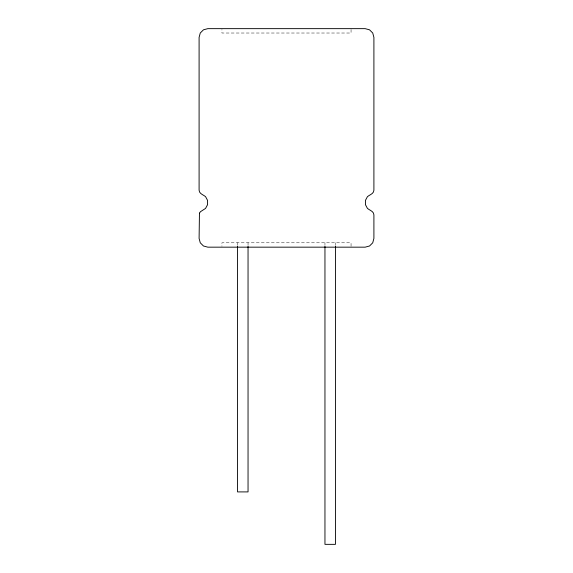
<?xml version="1.0" encoding="UTF-8"?>
<svg xmlns="http://www.w3.org/2000/svg" width="573" height="573" viewBox="0 0 573 573"><rect width="100%" height="100%" fill="white"/><g stroke="black" fill="none" stroke-linecap="round" stroke-linejoin="round"><path stroke-width="0.43" stroke-dasharray="2.87 2.15" d="M351.056 29.524L351.056 33.019L221.944 33.019L221.944 29.524M351.056 246.29L351.056 242.794L221.944 242.794L221.944 246.29M335.449 242.794L335.449 245.48M324.955 242.794L324.955 245.48M248.045 242.794L248.045 245.473M237.551 242.794L237.551 245.473"/><path stroke-width="0.86" d="M335.449 246.376L335.449 544.35L324.955 544.35L324.955 246.376M248.045 246.369L248.045 491.906L237.551 491.906L237.551 246.369M199.454 213.149L199.096 238.425L200.264 242.794L203.465 245.996L207.834 247.164L365.166 247.164L369.535 245.996L372.737 242.794L373.904 238.425L373.904 214.896C373.832 211.272 369.728 210.363 367.443 208.422L365.431 204.661L365.431 200.407L367.443 196.646C369.728 194.705 373.832 193.796 373.904 190.172L373.904 37.388L372.737 33.019L369.535 29.817L365.166 28.65L207.834 28.65L203.465 29.817L200.264 33.019L199.096 37.388L199.096 190.172C199.168 193.796 203.272 194.705 205.557 196.646L207.569 200.407L207.569 204.661L205.557 208.422L200.486 211.695L199.454 213.149"/></g></svg>
